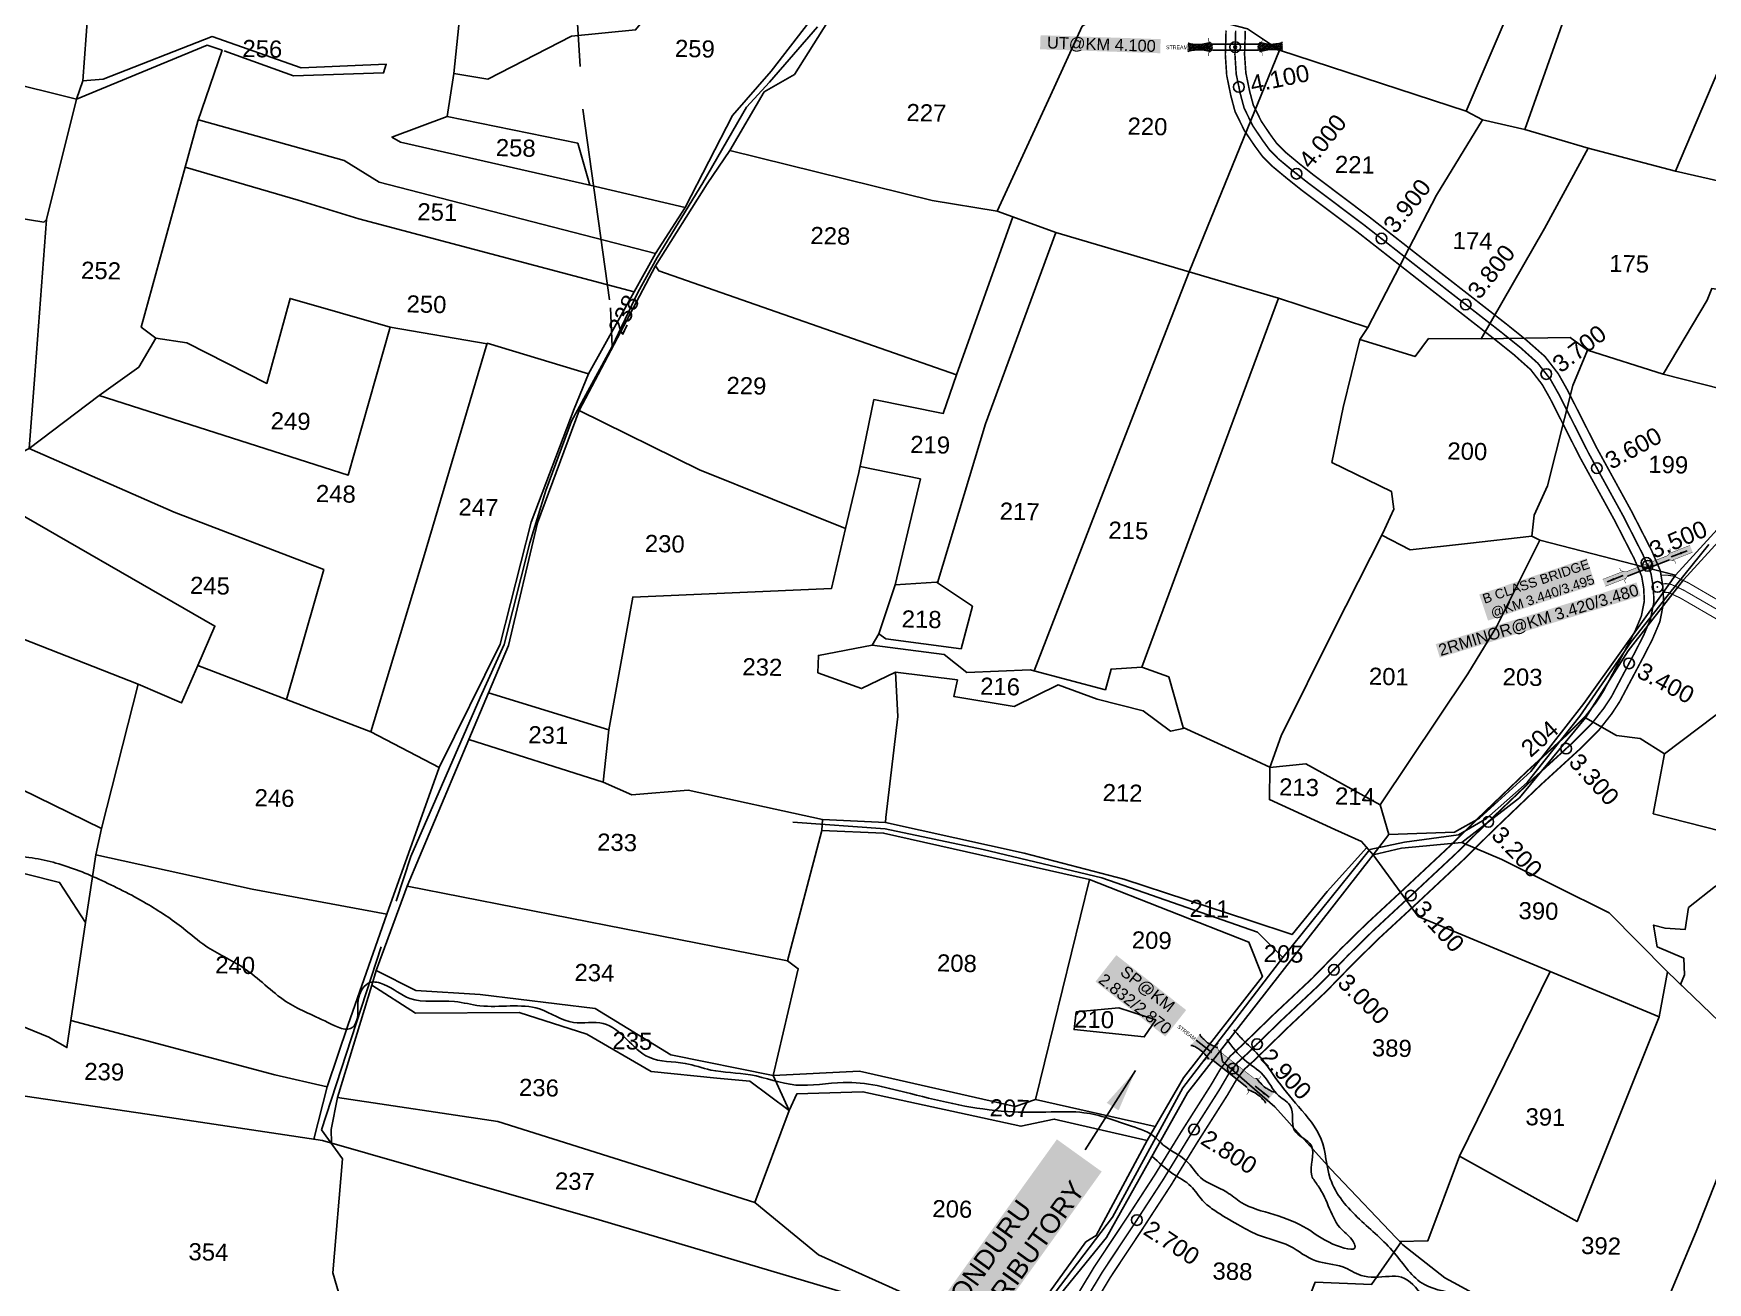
# Model space of a CAD drawing. Header units: inches. Extents: x 184455 to 195646, y 1613050 to 1620483.
# Drawn here: x 186628 to 188194, y 1616503 to 1617672 of the extents above; entities that cross this region are included whole.
import ezdxf
from ezdxf.enums import TextEntityAlignment as Align

# ---------------------------------------------------------------- set-up
doc = ezdxf.new("R2010")
doc.units = ezdxf.units.IN
doc.header["$LTSCALE"] = 15
doc.header["$MEASUREMENT"] = 0
doc.header["$PDMODE"] = 32
doc.header["$PDSIZE"] = 10
doc.linetypes.add('ACAD_ISO02W100', pattern=[15, 12, -3])
doc.linetypes.add('HIDDEN2', pattern=[0.1875, 0.125, -0.0625])
for name, color, linetype in [('CANAL1', 7, 'Continuous'), ('CSMark', 72, 'Continuous'), ('PAPER SIZE', 5, 'Continuous'), ('PLOTS', 7, 'Continuous'), ('PLOTS NO', 7, 'Continuous'), ('ROADS', 6, 'ACAD_ISO02W100'), ('STREAMS', 4, 'Continuous'), ('STRUCTURE', 5, 'Continuous'), ('text2', 7, 'Continuous'), ('Unknown_Point_Feature', 7, 'Continuous')]:
    doc.layers.add(name, color=color, linetype=linetype)
doc.styles.get("Standard").update_dxf_attribs({"font": 'arial.ttf'})
doc.dimstyles.get("Standard").update_dxf_attribs({"dimtxt": 0.18, "dimasz": 0.18, "dimexe": 0.18, "dimexo": 0.0625, "dimgap": 0.09, "dimtad": 0, "dimtih": 1, "dimtoh": 1, "dimdec": 4, "dimzin": 0, "dimdsep": 46, "dimtxsty": 'Standard', "dimcen": 0.09, "dimadec": 0, "dimazin": 0, "dimtfac": 1, "dimtdec": 4, "dimtofl": 0, "dimtmove": 0, "dimatfit": 3, "dimfxl": 1, "dimtolj": 1, "dimtzin": 0, "dimarcsym": 0})

# ---------------------------------------------------------------- blocks, each defined once
blk = doc.blocks.new('SP')
at = {"layer": 'STRUCTURE'}
h = blk.add_hatch(dxfattribs=at)
h.set_pattern_fill('DASH', color=256, scale=8, style=0)
edge = h.paths.add_edge_path()
edge.add_spline(control_points=[(769825.7, 1706742.1), (769825.3, 1706741.8), (769823.8, 1706740.8), (769820.9, 1706740.3), (769817, 1706739.7), (769811.4, 1706738.9), (769804, 1706739.7), (769798.4, 1706741), (769795.6, 1706741.6)], knot_values=[0, 0, 0, 0, 1.613557, 5.24513, 8.624976, 13.470124, 22.190216, 30.746377, 30.746377, 30.746377, 30.746377], degree=3, periodic=0)
edge.add_line((769795.6, 1706741.6), (769792.6, 1706739.6))
edge.add_line((769792.6, 1706739.6), (769732.6, 1706739.6))
edge.add_line((769732.6, 1706739.6), (769729.6, 1706741.6))
edge.add_spline(control_points=[(769729.6, 1706741.6), (769726.9, 1706740.9), (769721.3, 1706739.5), (769713.9, 1706738.5), (769708.3, 1706739.1), (769704.4, 1706739.6), (769701.5, 1706740), (769700, 1706741), (769699.5, 1706741.3)], knot_values=[0, 0, 0, 0, 8.556161, 17.276253, 22.121402, 25.501247, 29.13282, 30.746377, 30.746377, 30.746377, 30.746377], degree=3, periodic=0)
edge.add_line((769699.5, 1706741.3), (769699.5, 1706722.1))
edge.add_spline(control_points=[(769699.5, 1706722.1), (769700, 1706722.4), (769701.4, 1706723.4), (769704.3, 1706724), (769708.2, 1706724.5), (769713.8, 1706725.3), (769721.2, 1706724.5), (769726.8, 1706723.3), (769729.6, 1706722.6)], knot_values=[0, 0, 0, 0, 1.613557, 5.24513, 8.624976, 13.470124, 22.190216, 30.746377, 30.746377, 30.746377, 30.746377], degree=3, periodic=0)
edge.add_line((769729.6, 1706722.6), (769732.6, 1706724.6))
edge.add_line((769732.6, 1706724.6), (769792.6, 1706724.6))
edge.add_line((769792.6, 1706724.6), (769795.6, 1706722.6))
edge.add_spline(control_points=[(769795.6, 1706722.6), (769798.4, 1706723.3), (769803.9, 1706724.8), (769811.3, 1706725.8), (769817, 1706725.1), (769820.9, 1706724.7), (769823.8, 1706724.2), (769825.2, 1706723.3), (769825.7, 1706723)], knot_values=[0, 0, 0, 0, 8.556161, 17.276253, 22.121402, 25.501247, 29.13282, 30.746377, 30.746377, 30.746377, 30.746377], degree=3, periodic=0)
edge.add_line((769825.7, 1706723), (769825.7, 1706742.1))
h.paths.add_polyline_path([(769764.2, 1706732.1, -1), (769761.1, 1706732.1, -1)], flags=0)
h.paths.add_polyline_path([(769761.1, 1706732.1, 1), (769764.2, 1706732.1, 1)], flags=16)
at = {"layer": 'STRUCTURE', "const_width": 0.628}
for points in [[(769726.6, 1706747.6), (769726.6, 1706743.6), (769732.6, 1706739.6), (769792.6, 1706739.6), (769798.6, 1706743.6), (769798.6, 1706747.6)], [(769726.6, 1706716.6), (769726.6, 1706720.6), (769732.6, 1706724.6), (769792.6, 1706724.6), (769798.6, 1706720.6), (769798.6, 1706716.6)]]:
    blk.add_lwpolyline(points, dxfattribs=at)
at = {"layer": 'STRUCTURE', "color": 3}
blk.add_lwpolyline([(769732.6, 1706724.6), (769792.6, 1706724.6)], dxfattribs=at)
blk.add_lwpolyline([(769732.6, 1706724.6), (769792.6, 1706724.6)], dxfattribs=at)
at = {"layer": 'STRUCTURE', "color": 0}
blk.add_circle((769762.6, 1706732.1), 1.55, dxfattribs=at)
at = {"layer": 'STRUCTURE'}
for points in [[(769699.5, 1706741.3), (769700.9, 1706740.5), (769704.4, 1706739.6), (769707.8, 1706739.2), (769712.6, 1706738.8), (769721.3, 1706739.7), (769729.6, 1706741.6)], [(769825.7, 1706742.1), (769824.3, 1706741.3), (769820.8, 1706740.3), (769817.5, 1706739.8), (769812.7, 1706739.2), (769804, 1706739.9), (769795.6, 1706741.6)], [(769699.5, 1706722.1), (769700.9, 1706723), (769704.4, 1706724), (769707.7, 1706724.5), (769712.5, 1706725), (769721.2, 1706724.4), (769729.6, 1706722.6)], [(769825.7, 1706723), (769824.3, 1706723.8), (769820.8, 1706724.7), (769817.4, 1706725.1), (769812.6, 1706725.5), (769803.9, 1706724.6), (769795.6, 1706722.6)]]:
    blk.add_spline(points, degree=3, dxfattribs=at)
at = {"layer": 'STRUCTURE', "color": 0}
blk.add_text('STREAM', height=5, dxfattribs=at).set_placement((769684.3, 1706732.1), align=Align.MIDDLE_CENTER)
for points in [[(769727.4, 1706732.1), (769700.8, 1706732.1)], [(769824.4, 1706732.1), (769800.5, 1706732.1)]]:
    blk.add_leader(points, dimstyle='Standard', override={"dimasz": 10, "dimgap": 0.09, "dimtad": 0}, dxfattribs=at)
blk = doc.blocks.new('SLB')
at = {"layer": 'STRUCTURE'}
h = blk.add_hatch(dxfattribs=at)
h.set_pattern_fill('DOTS', color=6, scale=20, angle=320.3722, style=0)
h.set_pattern_definition([(320.372247934, (-159.4327, -72.9564), (1.2786241598, 0.5641323054), [0, -1.25])])
h.paths.add_polyline_path([(769699.5, 1706871.1), (769699.5, 1706861.1), (769729.1, 1706861.1), (769732.1, 1706863.1), (769792.1, 1706863.1), (769795.1, 1706861.1), (769824.7, 1706861.1), (769824.7, 1706871.1), (769795.1, 1706871.1), (769792.1, 1706869.1), (769732.1, 1706869.1), (769729.1, 1706871.1)])
at = {"layer": 'STRUCTURE', "color": 6, "linetype": 'ACAD_ISO02W100', "ltscale": 0.5, "const_width": 0.5}
for points in [[(769699.5, 1706871.1), (769729.1, 1706871.1)], [(769795.1, 1706871.1), (769824.7, 1706871.1)], [(769699.5, 1706861.1), (769729.1, 1706861.1)], [(769795.1, 1706861.1), (769824.7, 1706861.1)]]:
    blk.add_lwpolyline(points, dxfattribs=at)
at = {"layer": 'STRUCTURE', "color": 6, "const_width": 0.628}
for points in [[(769726.1, 1706877.1), (769726.1, 1706873.1), (769732.1, 1706869.1), (769792.1, 1706869.1), (769798.1, 1706873.1), (769798.1, 1706877.1)], [(769726.1, 1706855.1), (769726.1, 1706859.1), (769732.1, 1706863.1), (769792.1, 1706863.1), (769798.1, 1706859.1), (769798.1, 1706855.1)]]:
    blk.add_lwpolyline(points, dxfattribs=at)
at = {"layer": 'STRUCTURE', "color": 6}
blk.add_lwpolyline([(769732.1, 1706863.1), (769792.1, 1706863.1)], dxfattribs=at)
blk.add_lwpolyline([(769732.1, 1706863.1), (769792.1, 1706863.1)], dxfattribs=at)
at = {"layer": 'STRUCTURE', "color": 0}
blk.add_circle((769762.1, 1706866.1), 1.24, dxfattribs=at)
for points in [[(769703.8, 1706866), (769726.7, 1706866)], [(769818.6, 1706865.8), (769795.7, 1706865.8)]]:
    blk.add_leader(points, dimstyle='Standard', override={"dimasz": 10, "dimgap": 0.09, "dimtad": 0}, dxfattribs=at)
blk = doc.blocks.new('UT')
at = {"layer": 'STRUCTURE'}
h = blk.add_hatch(dxfattribs=at)
h.set_pattern_fill('DASH', color=150, scale=8, angle=-39.6278, style=0)
h.set_pattern_definition([(320.372247933, (-4370.464, -6260.8811), (1.40800153113, 0.132407282), [1, -1])])
h.paths.add_polyline_path([(765163, 1700681.9), (765165.6, 1700680.6), (765167.2, 1700680.3), (765169.1, 1700680), (765172.4, 1700679.6), (765176.4, 1700679.3), (765179.5, 1700679.5), (765183.1, 1700679.9), (765187.7, 1700680.9), (765188.9, 1700681.2), (765193.1, 1700682.2), (765196.1, 1700680.2), (765196.1, 1700672.2), (765193.1, 1700670.2), (765190.5, 1700670.8), (765188.1, 1700671.3), (765185.5, 1700671.8), (765183.6, 1700672.1), (765181, 1700672.5), (765180.3, 1700672.5), (765178.5, 1700672.6), (765176.7, 1700672.6), (765174.6, 1700672.5), (765172.5, 1700672.3), (765170.4, 1700672), (765168.5, 1700671.7), (765166.1, 1700671.2), (765165, 1700670.8), (765163, 1700669.7)])
h.paths.add_polyline_path([(765259.1, 1700682.2), (765256.1, 1700680.2), (765256.1, 1700672.2), (765259.1, 1700670.2), (765261.9, 1700671), (765264.4, 1700671.6), (765266.4, 1700672), (765269.1, 1700672.5), (765272.7, 1700673), (765276.1, 1700673.1), (765278.6, 1700672.9), (765281.2, 1700672.7), (765283.9, 1700672.3), (765286.4, 1700671.9), (765288, 1700671.3), (765289.2, 1700670.6), (765289.1, 1700682.7), (765287.6, 1700681.8), (765285.7, 1700681.2), (765283, 1700680.7), (765281.2, 1700680.4), (765276.7, 1700679.9), (765272.7, 1700679.9), (765268.7, 1700680.3), (765264.8, 1700681), (765261.2, 1700681.7)])
at = {"layer": 'STRUCTURE', "color": 150, "const_width": 0.628}
for points in [[(765190.1, 1700688.2), (765190.1, 1700684.2), (765196.1, 1700680.2), (765256.1, 1700680.2), (765262.1, 1700684.2), (765262.1, 1700688.2)], [(765190.1, 1700664.2), (765190.1, 1700668.2), (765196.1, 1700672.2), (765256.1, 1700672.2), (765262.1, 1700668.2), (765262.1, 1700664.2)]]:
    blk.add_lwpolyline(points, dxfattribs=at)
at = {"layer": 'STRUCTURE', "color": 150}
for points in [[(765196.1, 1700680.2), (765256.1, 1700680.2)], [(765196.1, 1700672.2), (765256.1, 1700672.2)], [(765196.1, 1700672.2), (765256.1, 1700672.2)]]:
    blk.add_lwpolyline(points, dxfattribs=at)
at = {"layer": 'STRUCTURE', "color": 0}
blk.add_circle((765226.1, 1700676.2), 1.89, dxfattribs=at)
at = {"layer": 'STRUCTURE', "color": 150}
for points in [[(765163, 1700681.9), (765164.4, 1700681.1), (765167.9, 1700680.2), (765171.2, 1700679.8), (765176.1, 1700679.4), (765184.7, 1700680.3), (765193.1, 1700682.2)], [(765163, 1700669.7), (765164.3, 1700670.6), (765167.8, 1700671.6), (765171.2, 1700672.1), (765176, 1700672.6), (765184.7, 1700672), (765193.1, 1700670.2)], [(765289.1, 1700682.7), (765287.8, 1700681.9), (765284.3, 1700680.9), (765280.9, 1700680.4), (765276.1, 1700679.8), (765267.4, 1700680.5), (765259.1, 1700682.2)], [(765289.2, 1700670.6), (765287.8, 1700671.4), (765284.2, 1700672.3), (765280.9, 1700672.7), (765276.1, 1700673.1), (765267.4, 1700672.2), (765259.1, 1700670.2)]]:
    blk.add_spline(points, degree=3, dxfattribs=at)
at = {"layer": 'STRUCTURE', "color": 0}
blk.add_text('STREAM', height=5, dxfattribs=at).set_placement((765148.2, 1700675.8), align=Align.MIDDLE_CENTER)
for points in [[(765190.9, 1700676), (765164.2, 1700675.8)], [(765289.3, 1700676.7), (765265.4, 1700676.4)]]:
    blk.add_leader(points, dimstyle='Standard', override={"dimasz": 10, "dimgap": 0.09, "dimtad": 0}, dxfattribs=at)

msp = doc.modelspace()

# ---------------------------------------------------------------- linework, layer by layer
at = {"layer": 'CANAL1', "color": 200}
for points, const_width in [([(187592.4, 1616472.3), (187620.2, 1616518.3), (187650.4, 1616563.7), (187677, 1616604.6), (187701, 1616643.7), (187729.3, 1616688.2), (187738, 1616703), (187747.2, 1616715.1), (187756.7, 1616723.8), (187788.7, 1616754.9), (187824, 1616788), (187851.1, 1616815.8), (187874.8, 1616839), (187910.8, 1616872.4), (187952.2, 1616911.1), (187981.4, 1616939.8), (188025.3, 1616981.9), (188061.6, 1617015.1), (188079, 1617032.4), (188089.5, 1617045.9), (188096.1, 1617055.9), (188105.5, 1617073.7), (188117.5, 1617096.3), (188126, 1617112.7), (188131.9, 1617126.7), (188134.7, 1617140.9), (188134.1, 1617152.9), (188132.2, 1617164.1), (188125.2, 1617180.5), (188106.9, 1617216.2), (188074.4, 1617275.3), (188046.6, 1617330.1), (188039.2, 1617343.2), (188028.5, 1617357.1), (188012.8, 1617371.1), (187994.8, 1617385.5), (187932.9, 1617433.8), (187866.9, 1617485.5), (187813.7, 1617525.4), (187800.1, 1617536.3), (187786.2, 1617547.8), (187777.4, 1617556.7), (187770.4, 1617566.2), (187760.7, 1617580.5), (187751.8, 1617598.6), (187747.9, 1617613.3), (187744, 1617632.4), (187742.7, 1617651.7), (187743.4, 1617674.4)], 1.5), ([(187608, 1616463.2), (187635.4, 1616508.7), (187665.4, 1616553.9), (187692.2, 1616595), (187716.3, 1616634.2), (187744.7, 1616678.8), (187753, 1616693), (187760.5, 1616702.9), (187769.1, 1616710.6), (187801.2, 1616741.9), (187836.6, 1616775.2), (187863.8, 1616803.1), (187887.2, 1616826), (187923.1, 1616859.2), (187964.7, 1616898.1), (187993.9, 1616926.9), (188037.6, 1616968.7), (188074.1, 1617002.1), (188092.5, 1617020.5), (188104.2, 1617035.4), (188111.6, 1617046.7), (188121.4, 1617065.2), (188133.5, 1617087.9), (188142.3, 1617105.1), (188149.2, 1617121.4), (188152.8, 1617139.5), (188152, 1617154.8), (188149.6, 1617169.3), (188141.5, 1617188.1), (188122.8, 1617224.6), (188090.3, 1617283.8), (188062.5, 1617338.6), (188054.3, 1617353.2), (188041.8, 1617369.4), (188024.4, 1617384.8), (188006, 1617399.6), (187943.9, 1617448), (187877.8, 1617499.7), (187824.7, 1617539.7), (187811.5, 1617550.2), (187798.4, 1617561.1), (187791.1, 1617568.4), (187785.1, 1617576.6), (187776.3, 1617589.6), (187768.8, 1617604.9), (187765.5, 1617617.4), (187761.9, 1617634.8), (187760.7, 1617652), (187761.4, 1617674.1)], 1.5), ([(188150.6, 1617164.9), (188155.5, 1617165.1), (188162.4, 1617164.1), (188169.7, 1617160.6), (188175.2, 1617158.2), (188210.5, 1617137.7)], 1), ([(188151.2, 1617148.9), (188154.6, 1617149), (188157.8, 1617148.6), (188163, 1617146.1), (188167.9, 1617143.9), (188202.4, 1617123.9)], 1)]:
    msp.add_lwpolyline(points, dxfattribs=dict(at, const_width=const_width))
at = {"layer": 'CANAL1', "color": 1, "linetype": 'HIDDEN2', "ltscale": 5, "const_width": 1.5}
msp.add_lwpolyline([(187600.2, 1616467.8), (187627.8, 1616513.5), (187657.9, 1616558.8), (187684.6, 1616599.8), (187708.6, 1616639), (187737, 1616683.5), (187745.5, 1616698), (187753.9, 1616709), (187762.9, 1616717.2), (187794.9, 1616748.4), (187830.3, 1616781.6), (187857.5, 1616809.4), (187881, 1616832.5), (187916.9, 1616865.8), (187958.4, 1616904.6), (187987.7, 1616933.4), (188031.5, 1616975.3), (188067.9, 1617008.6), (188085.7, 1617026.4), (188096.9, 1617040.7), (188103.9, 1617051.3), (188113.5, 1617069.5), (188125.5, 1617092.1), (188134.1, 1617108.9), (188140.5, 1617124), (188143.7, 1617140.2), (188143.1, 1617153.8), (188140.9, 1617166.7), (188133.3, 1617184.3), (188114.9, 1617220.4), (188082.3, 1617279.6), (188054.6, 1617334.4), (188046.8, 1617348.2), (188035.1, 1617363.2), (188018.6, 1617378), (188000.4, 1617392.6), (187938.4, 1617440.9), (187872.4, 1617492.6), (187819.2, 1617532.6), (187805.8, 1617543.2), (187792.3, 1617554.4), (187784.2, 1617562.6), (187777.8, 1617571.4), (187768.5, 1617585.1), (187760.3, 1617601.8), (187756.7, 1617615.3), (187752.9, 1617633.6), (187751.7, 1617651.8), (187752.4, 1617674.3)], dxfattribs=at)
at = {"layer": 'CANAL1', "color": 1, "linetype": 'HIDDEN2', "ltscale": 4, "const_width": 1}
msp.add_lwpolyline([(188150.9, 1617156.9), (188155.1, 1617157.1), (188160.1, 1617156.3), (188166.3, 1617153.4), (188171.5, 1617151), (188206.5, 1617130.8)], dxfattribs=at)
at = {"layer": 'PLOTS'}
for points in [[(186889.9, 1616637.7), (186902.6, 1616686.5), (186922, 1616744.8), (186958.3, 1616848), (187007.1, 1616985.1), (187064.3, 1617100.5), (187093.3, 1617214.6), (187133.5, 1617320.6), (187146.8, 1617353.4), (187189.5, 1617429.9), (187209.7, 1617466), (187237.4, 1617509), (187281.5, 1617595), (187317.8, 1617636.3), (187395.4, 1617737.1), (187412.9, 1617758.2), (187467.1, 1617846.3), (187507.5, 1617962), (187521.4, 1618053.9), (187545.3, 1618211.7), (187558.2, 1618293.9), (187559.4, 1618303.4), (187556.1, 1618314.7)], [(187160.5, 1616971.3), (187165.8, 1617020.5), (187188.3, 1617144.5), (187374.2, 1617152.4), (187387.4, 1617208.7), (187399.8, 1617261.1), (187413.9, 1617329.3), (187478.8, 1617316.3), (187491.2, 1617352.5), (187544, 1617500), (187529.3, 1617505.3), (187579, 1617613.7), (187608.9, 1617678.4), (187634.7, 1617694.7), (187643.5, 1617707.6), (187712.6, 1617853.2), (187755.8, 1617950), (187832.2, 1617946.8), (187836.4, 1618013.8)], [(186906.4, 1616634), (186906.1, 1616646.6), (186912.2, 1616676.4), (186944.3, 1616781.7), (186948.4, 1616795.2), (186977.2, 1616874.1), (187035, 1617011.2), (187053.4, 1617054.9), (187072, 1617099.1), (187099.3, 1617213.9), (187138.1, 1617319.1), (187209.6, 1617454.4), (187258, 1617531.1), (187279.3, 1617562.3), (187311.2, 1617616.9), (187339.6, 1617633.3), (187401.3, 1617731.6), (187424, 1617767.6), (187472.8, 1617841.7), (187514.7, 1617957), (187516.5, 1617965.3)], [(187832.2, 1617946.8), (187883.2, 1617939.6), (188024.9, 1617930.4), (188104.6, 1617917), (188157.1, 1617911.8), (188225.3, 1617906.2), (188266.5, 1617901.6), (188289.5, 1617898.6), (188315.4, 1617897.5), (188274.8, 1617803.7), (188208.9, 1617648.5), (188163.9, 1617542.8), (188255.4, 1617522), (188264.9, 1617519.9), (188453.1, 1617483.8), (188507, 1617619.7), (188558.1, 1617749), (188606.4, 1617740.9), (188676.8, 1617747.1), (188628.8, 1617695.5), (188580.6, 1617673.6), (188553.2, 1617646.5), (188507, 1617619.7)], [(187968, 1617598.9), (188041.7, 1617771), (188109.5, 1617916.5)], [(188157.1, 1617911.8), (188115.5, 1617816), (188062.9, 1617694.5), (188022.8, 1617581.8)], [(187014.6, 1617594), (187021.1, 1617634.1), (187047.9, 1617893.6)], [(187021.1, 1617634.1), (187052.7, 1617629), (187131, 1617669.2), (187191, 1617675), (187218.6, 1617708.8), (187216.8, 1617755.5), (187272.2, 1617803.5), (187315.4, 1617819.5), (187390, 1617800.4), (187412.9, 1617758.2)], [(186455.8, 1617662.8), (186667.9, 1617610.2), (186673.9, 1617627.2), (186684.7, 1617775.9)], [(187643.5, 1617707.6), (187763.6, 1617676.1), (187793.4, 1617656), (187968, 1617598.9), (187983.3, 1617591), (188022.8, 1617581.8), (188082, 1617564.3), (188163.9, 1617542.8)], [(186742.2, 1617386.6), (186728.3, 1617396.9), (186769.7, 1617546.6), (186781.6, 1617589.5), (186804.2, 1617655.9), (186790.3, 1617660.6), (186667.9, 1617610.2)], [(186673.9, 1617627.2), (186692.9, 1617629), (186794.9, 1617668.7), (186878, 1617639.6), (186957.7, 1617642.8), (186955.3, 1617634.8), (186870.9, 1617632.1), (186806.2, 1617655.3)], [(187563.8, 1617075.5), (187628.5, 1617242.2), (187709, 1617448.8), (187793.4, 1617656)], [(186667.9, 1617610.2), (186640, 1617497.5), (186637.5, 1617495.1), (186597.3, 1617501.8), (186586.2, 1617470.4), (186463.2, 1617502.5), (186453.7, 1617504.9)], [(186782.1, 1617590.9), (186918.3, 1617552.9), (186951.2, 1617532.7), (187209.7, 1617466)], [(187237.4, 1617509), (187148.1, 1617529.9), (186971.1, 1617570.1), (186963.1, 1617574.7), (187014.6, 1617594), (187136.9, 1617569), (187148.1, 1617529.9)], [(187544, 1617500), (187584.1, 1617485.6), (187709, 1617448.8), (187792.5, 1617424.2), (187875.9, 1617396.6), (187940.2, 1617520.5), (187983.3, 1617591)], [(187279.3, 1617562.3), (187468.3, 1617515.5), (187529.3, 1617505.3)], [(188082, 1617564.3), (188041.4, 1617489.3), (187982, 1617386), (187932.8, 1617386.2), (187920.2, 1617369.5), (187868.5, 1617385.5), (187875.9, 1617396.6)], [(187189.5, 1617429.9), (186932.2, 1617498.4), (186875.4, 1617515.7), (186769.7, 1617546.6)], [(186640, 1617497.5), (186628.7, 1617348.1), (186623.8, 1617283.6), (186592.9, 1617267.6), (186581.7, 1617241.4), (186569.3, 1617246.7), (186552.3, 1617271.5), (186476.4, 1617313.4), (186442.2, 1617326)], [(187584.1, 1617485.6), (187518.3, 1617306.6), (187473.3, 1617158)], [(187209.6, 1617454.4), (187212.7, 1617449.5), (187491.2, 1617352.5)], [(188081.5, 1617375.5), (188152.4, 1617353), (188300.8, 1617315.3), (188340.3, 1617350.9), (188376.4, 1617403.5), (188366.8, 1617407.1), (188242.8, 1617426.3), (188197.9, 1617433.2), (188193.5, 1617422.1), (188152.4, 1617353)], [(187052.1, 1617381.5), (186961.4, 1617396.8), (186867.8, 1617423.8), (186845.9, 1617344.3), (186771.3, 1617382.2), (186742.2, 1617386.6), (186726.4, 1617359.7), (186689.3, 1617333), (186623.8, 1617283.6), (186759.2, 1617223.8), (186899.3, 1617170.3), (186864.3, 1617048.8)], [(187792.5, 1617424.2), (187706.8, 1617192.8), (187664.6, 1617078.9), (187689.8, 1617069.9), (187703.2, 1617022.5), (187771.6, 1616991.3), (187784.9, 1616985.2)], [(188079.7, 1617031.6), (188108.6, 1617015.2), (188130.7, 1617012.2), (188153.7, 1616998), (188217.1, 1617045.9), (188305.7, 1617140.7), (188326.3, 1617173.6), (188331.5, 1617170.8), (188369.4, 1617232.8), (188382.9, 1617260.1), (188399.5, 1617261.5), (188445.4, 1617387), (188415.5, 1617403.8), (188395, 1617411.1)], [(186689.3, 1617333), (186922.1, 1617258.6), (186961.4, 1617396.8)], [(186943.3, 1617018.5), (186992.7, 1617181.3), (187052.2, 1617381.9), (187146.8, 1617353.4)], [(187868.5, 1617385.5), (187853, 1617321.7), (187842.4, 1617270.5), (187898.3, 1617243.2), (187900.4, 1617226.6), (187890.1, 1617204.4), (187843.9, 1617113.3), (187794.8, 1617014.9), (187784.4, 1616985.2), (187783.9, 1616955.1), (187845.1, 1616927.3), (187870.2, 1616915.9), (187880.9, 1616903.4), (187895.8, 1616922.4), (187887.7, 1616950.2), (187817.9, 1616988.6), (187784.4, 1616985.2)], [(188029.3, 1617201.4), (188031.7, 1617221), (188044, 1617248.5), (188067.8, 1617342.5), (188081.5, 1617375.5), (188065.4, 1617387.2), (187982, 1617386)], [(187387.4, 1617208.7), (187250.9, 1617263.4), (187138.1, 1617319.1)], [(187895.8, 1616922.4), (187957.2, 1616924.6), (187980.4, 1616937.6), (188028.4, 1616981.4), (188078, 1617045), (188148.5, 1617143.4), (188164, 1617165.1), (188301.1, 1617315.3)], [(186477.9, 1616698.6), (186742.6, 1616659.6), (186898.2, 1616636.4), (187156.9, 1616562.1), (187498, 1616460.9), (187544.2, 1616447.3), (187550.1, 1616445.6), (187631.5, 1616545.7), (187707.3, 1616681), (187769.4, 1616760.5), (187880.9, 1616903.4), (187907.5, 1616909.6), (187963.9, 1616915), (188017.9, 1616956.8), (188079.7, 1617031.6), (188119.6, 1617094.4), (188171.2, 1617160.6), (188308.4, 1617311)], [(187433.9, 1617156), (187457.4, 1617255.1), (187401, 1617266.7)], [(186581.7, 1617241.4), (186797.4, 1617117.4), (186781.4, 1617080.4), (186766.3, 1617045.5), (186725.6, 1617063), (186551.4, 1617131.2), (186434, 1617176.3)], [(187887.7, 1616950.2), (187969.7, 1617072.8), (187996.3, 1617116.6), (188036.9, 1617197.9), (188029.3, 1617201.4), (187969.4, 1617194.7), (187915.7, 1617188.7), (187889.1, 1617202.3)], [(188036.9, 1617197.9), (188164, 1617165.1)], [(187704.9, 1617021.8), (187691.3, 1617019.2), (187665.7, 1617038), (187622.7, 1617049), (187586.4, 1617062.3), (187545.2, 1617042.2), (187488.8, 1617051.5), (187492.1, 1617067.1), (187434.2, 1617074.3), (187402.4, 1617058.9), (187361.5, 1617073.8), (187362, 1617089.9), (187412.2, 1617099.5), (187418.4, 1617110.2), (187433.9, 1617156), (187472.4, 1617158.6), (187506.1, 1617136), (187495.5, 1617096.2), (187425.1, 1617105.6), (187418.4, 1617110.2)], [(187412.2, 1617099.5), (187479.6, 1617090.8), (187500.8, 1617074), (187560.1, 1617076.5), (187630.6, 1617057.9), (187635.9, 1617077.2), (187664.6, 1617078.9)], [(186781.4, 1617080.4), (186864.3, 1617048.8), (186943.3, 1617018.5), (187007.1, 1616985.1)], [(187434.2, 1617074.3), (187436.2, 1617032.7), (187425.2, 1616938.3), (187424.9, 1616933.6), (187365.8, 1616936.6)], [(186449.7, 1617046.1), (186691.2, 1616928), (186725.6, 1617063)], [(187053.4, 1617054.9), (187165.8, 1617020.5)], [(186944.3, 1616781.7), (186985.2, 1616755.3), (187082, 1616756.1), (187145.3, 1616735.7), (187205.7, 1616700.7), (187266.9, 1616694.6), (187297.9, 1616691.7), (187334.8, 1616664.2), (187341.8, 1616679.8), (187403.7, 1616681.9), (187551.4, 1616649.7), (187582.6, 1616656.3), (187669.5, 1616636.2), (187703.7, 1616695), (187777.4, 1616789.6), (187764.8, 1616821.9), (187615.7, 1616880.3), (187423, 1616923.8), (187365.3, 1616926.3), (187365.8, 1616936.6), (187240.2, 1616963.8), (187187.5, 1616959.5), (187160.5, 1616971.3), (187035, 1617011.2)], [(188153.7, 1616998), (188143, 1616941.9), (188335.2, 1616893), (188368.3, 1616982.4), (188434.9, 1616965), (188451.5, 1616952), (188482.3, 1616937.4), (188478.6, 1616914.7), (188506.3, 1616897.6), (188590.7, 1616882.4), (188619.6, 1616958.1), (188643.1, 1616999.2), (188641.8, 1617006.7)], [(186431.9, 1616933.1), (186652.1, 1616877.6), (186676.5, 1616840.2), (186686.1, 1616903.6), (186691.2, 1616928)], [(187365.3, 1616926.3), (187333, 1616804.4), (187343.2, 1616796.9), (187319.8, 1616697)], [(187424.9, 1616933.6), (187554.4, 1616905.1), (187647.9, 1616880.8), (187765.7, 1616842.1), (187805.1, 1616828.8), (187838.1, 1616869.2), (187875.1, 1616910.2)], [(187880.9, 1616903.4), (187923.2, 1616845.7), (188046.7, 1616794.4), (188148.7, 1616752), (188156.5, 1616794), (188101.7, 1616849.1), (188001.4, 1616899), (187963.9, 1616915)], [(186686.1, 1616903.6), (186832.3, 1616871.2), (186958.3, 1616848)], [(187615.7, 1616880.3), (187565.1, 1616674.7), (187546.2, 1616668.1), (187400.5, 1616701), (187319.8, 1616697)], [(187333, 1616804.4), (186977.2, 1616874.1)], [(188172.2, 1616778.7), (188168.6, 1616782.3), (188172.3, 1616791.2), (188171.6, 1616806.7), (188146.8, 1616817.3), (188143.3, 1616837.7), (188154.1, 1616834.8), (188173, 1616833.7), (188176.1, 1616854.1), (188201.4, 1616874.3), (188277.4, 1616813.3), (188376.2, 1616770), (188359.6, 1616737.5), (188431.8, 1616690.2), (188470.7, 1616654.6), (188541.9, 1616599), (188566.7, 1616736.6), (188574.9, 1616789.5), (188556.3, 1616796.7), (188507.5, 1616680.2), (188470.7, 1616654.6)], [(186676.5, 1616840.2), (186662.6, 1616748.5), (186659, 1616723.2), (186642.2, 1616732.9), (186449.7, 1616811.4)], [(187302.5, 1616578.2), (187334.8, 1616664.2), (187319.8, 1616697), (187224, 1616716.4), (187153.3, 1616759.6), (187045.7, 1616772.9), (186985.3, 1616776.5), (186948.4, 1616795.2)], [(187905.8, 1616541.8), (187932.3, 1616542.5), (187961.8, 1616621.6), (188046.7, 1616794.4)], [(188156.5, 1616794), (188245.4, 1616708.6), (188183.2, 1616551.3), (188118.2, 1616396.2)], [(187603.1, 1616756.5), (187643.1, 1616760.4), (187677.6, 1616749), (187666.9, 1616733.1), (187601.2, 1616740.1), (187603.1, 1616756.5)], [(188148.7, 1616752.1), (188071.8, 1616560.4), (187961.8, 1616621.6)], [(186662.6, 1616748.5), (186853.5, 1616697.7), (186902.6, 1616686.5)], [(188570.5, 1616191.6), (188522.6, 1616203.5), (188469.5, 1616225.1), (188371.3, 1616257.9), (188334.5, 1616157.3), (188291.1, 1616173.2), (188296.7, 1616201.5), (188272.2, 1616261.7), (188179.8, 1616340.9), (188118.2, 1616396.2), (188079.4, 1616431), (188005.7, 1616476.3), (187960.3, 1616501.2), (187948.2, 1616507.9), (187908.8, 1616538.7), (187841.1, 1616609.9), (187788.9, 1616667.8), (187751, 1616700.9), (187740.2, 1616710.3), (187738.3, 1616720.7)], [(187544.2, 1616447.3), (187362.2, 1616529.3), (187302.5, 1616578.2), (187062.2, 1616654.2), (186912.2, 1616676.4)], [(187565.1, 1616674.7), (187677.2, 1616649.5)], [(187544.2, 1616447.3), (187612.2, 1616541.5), (187622, 1616547.4), (187669.5, 1616636.2)], [(187761, 1616324.1), (187804.3, 1616446.8), (187826.9, 1616503.9), (187879.5, 1616501.7), (187907.4, 1616541.8)]]:
    msp.add_lwpolyline(points, dxfattribs=at)
at = {"layer": 'ROADS'}
for points in [[(187131.4, 1618072.4), (187122.3, 1617985.7), (187127.9, 1617820.3), (187141.6, 1617600.9), (187167.6, 1617415), (187169.1, 1617378.9)], [(186927.1, 1616446.2), (186907.7, 1616512.5), (186916.9, 1616619), (186897, 1616646.3), (186980.6, 1616901.8), (187045.6, 1617050.6), (187068.1, 1617100.1), (187092, 1617195.2), (187107.1, 1617244.1), (187130.9, 1617308.9), (187169.1, 1617378.9), (187193.2, 1617429.4), (187211.2, 1617462.1), (187253.9, 1617532), (187294.8, 1617602.6), (187316.2, 1617626.1), (187361.1, 1617677.9)], [(187577.7, 1616486.3), (187637.1, 1616564.6), (187702.9, 1616685.5), (187796.5, 1616807.3), (187878, 1616908.6), (187910.4, 1616915.3), (187961, 1616922.2), (187987.1, 1616937.4), (188025.2, 1616971), (188074.3, 1617033.1), (188122.3, 1617102.7), (188157.3, 1617146.8), (188195.1, 1617193.7)], [(187796.5, 1616807.3), (187772.7, 1616831), (187627.2, 1616882.1), (187516.3, 1616908.6), (187424.4, 1616927.7), (187338.2, 1616934.1)]]:
    msp.add_lwpolyline(points, dxfattribs=at)
at = {"layer": 'STREAMS'}
for points in [[(187744.1, 1616730.8), (187760.5, 1616711.8), (187778.1, 1616697.5), (187792.9, 1616678), (187803.8, 1616668.2), (187807.2, 1616646.4), (187823.2, 1616631.3), (187823.6, 1616603.4), (187829.6, 1616593.8), (187851.6, 1616553), (187862.3, 1616541.9), (187864.2, 1616537.2), (187843.3, 1616539.5), (187819, 1616554), (187788.1, 1616567.1), (187757.5, 1616578.4), (187744, 1616588), (187719.4, 1616601.8), (187706.3, 1616617.1), (187684.3, 1616632.4), (187677.6, 1616638.9), (187655, 1616649.7), (187610.4, 1616662.3), (187579.9, 1616663), (187538.8, 1616663.4), (187448.1, 1616680.2), (187385.3, 1616690.6), (187340.9, 1616688.2), (187298.6, 1616697.7), (187261.4, 1616702.2), (187237.4, 1616708.4), (187203.6, 1616714.1), (187160.7, 1616745.8), (187133, 1616746.7), (187101.1, 1616759.3), (187045.4, 1616762.3), (187021.7, 1616766.2), (186979.7, 1616769.2), (186955.6, 1616782.2), (186942.4, 1616784), (186932, 1616770.3), (186930, 1616748.3), (186926.5, 1616742.4), (186903, 1616746.8), (186863.8, 1616766.4), (186824, 1616797.8), (186788.7, 1616818.3), (186768.1, 1616834.5), (186733.2, 1616858), (186688.9, 1616880.7), (186667.8, 1616889.5), (186623.5, 1616901), (186581.6, 1616905.6), (186534.4, 1616921.9), (186501, 1616926.6), (186473.8, 1616928.4), (186462.3, 1616937), (186442.4, 1616940.3), (186426.6, 1616937.5)], [(189081.6, 1615764.2), (189031.7, 1615775.1), (188965.4, 1615786.6), (188905, 1615802.4), (188846.4, 1615813), (188795.1, 1615828.2), (188752.5, 1615856.3), (188696.4, 1615882.3), (188677.1, 1615907.3), (188664.5, 1615929), (188632.5, 1615944.1), (188610.9, 1615960.4), (188544.8, 1615991.8), (188487.5, 1616009.4), (188459.2, 1616006.7), (188407.3, 1616011.7), (188384.2, 1616020.7), (188371, 1616028), (188332, 1616052.9), (188305.3, 1616062.6), (188279.4, 1616096.5), (188279, 1616152.8), (188284.2, 1616185), (188289.5, 1616205), (188272.9, 1616238.4), (188267.6, 1616260.2), (188223.8, 1616291.2), (188197.2, 1616317.1), (188166.5, 1616342.3), (188150, 1616361.4), (188123.5, 1616383.2), (188099.4, 1616406.5), (188076.5, 1616422.5), (188051.3, 1616440.9), (188011.2, 1616469.1), (187989.1, 1616473.9), (187963.8, 1616489.7), (187928.9, 1616501.6), (187900.8, 1616531.2), (187868.3, 1616562.6), (187840.9, 1616600.6), (187832.4, 1616637.5), (187811.1, 1616668), (187789.4, 1616695.3), (187773.5, 1616716.3), (187758.8, 1616730.8), (187750.7, 1616739.8)], [(187674.1, 1616621.5), (187693.7, 1616605.2), (187710.5, 1616593.6), (187721.5, 1616580.1), (187732.9, 1616570.7), (187754.3, 1616557.7), (187772.8, 1616548.2), (187803, 1616537.5), (187827.3, 1616523.7), (187852.5, 1616518.1), (187869.8, 1616510.1), (187895.9, 1616509.2), (187907.4, 1616508.5), (187927.3, 1616491.2), (187942.5, 1616477.2), (187968.9, 1616464.1), (187999.1, 1616462.6), (188019.7, 1616452.9), (188032.3, 1616446.2), (188063.2, 1616425.9), (188078.8, 1616412), (188123.6, 1616370.9), (188145.9, 1616346.7), (188165.5, 1616330.4), (188185.4, 1616310.8), (188203.7, 1616302.1), (188213.8, 1616285.9), (188236.9, 1616270.3), (188259.6, 1616248.2), (188268, 1616235.6), (188276.5, 1616220.2), (188285.1, 1616209.3), (188276.6, 1616182.6), (188272.6, 1616164), (188268.6, 1616127.1), (188264.2, 1616106.5), (188265, 1616091.5), (188282.3, 1616069.7), (188313.9, 1616040.5), (188333.3, 1616028.4), (188355.2, 1616023.1), (188379.4, 1616013.9), (188390.9, 1616005.6), (188414.9, 1615998.5), (188449, 1615993.5), (188486.7, 1615993.5), (188521.4, 1615991.1), (188573, 1615969.2), (188594.6, 1615958.4), (188607.1, 1615950.7), (188620.7, 1615941.9), (188646.2, 1615906), (188619.9, 1615860.8), (188583.6, 1615846.4), (188565.4, 1615818.6), (188531.7, 1615811.6), (188504.1, 1615806), (188471, 1615802.2), (188445.7, 1615803.6), (188425.2, 1615789.9)], [(188154.3, 1616354.3), (188167.6, 1616379.9), (188180.1, 1616403.8), (188185.5, 1616428.9), (188202.7, 1616449.6), (188206.6, 1616458.4), (188218.9, 1616486.6), (188231.1, 1616499.9), (188248.9, 1616547.1), (188253.9, 1616567.4), (188261.8, 1616578.1), (188260.1, 1616613.3)]]:
    msp.add_spline(points, degree=3, dxfattribs=at)
at = {"layer": 'text2', "color": 2, "linetype": 'Continuous'}
for p in [(187751.9, 1617658.9, 1), (187755.4, 1617621.6), (187809.3, 1617540.5), (187888.8, 1617479.8), (187967.6, 1617418.2), (188043, 1617353.1), (188090.3, 1617265.1), (188136.7, 1617176.5), (188137.8, 1617173.8, 1), (188120.4, 1617082.5), (188061.5, 1617002.8), (187988.7, 1616934.3), (187916.3, 1616865.3), (187844.3, 1616795.9), (187772.4, 1616726.4), (187749.7, 1616703.5, 1), (187713.4, 1616646.5), (187660, 1616561.9)]:
    msp.add_point(p, dxfattribs=at)
at = {"layer": 'Unknown_Point_Feature'}
msp.add_point((188147, 1617154, -999999), dxfattribs=at)

# ---------------------------------------------------------------- block references
at = {"layer": 'STRUCTURE', "color": 0, "xscale": 0.7, "yscale": 0.7, "zscale": 0.7}
msp.add_blockref('UT', (-347906.3, 427185.6, 1), dxfattribs=at)
at = {"layer": 'STRUCTURE', "color": 0}
for name, p, xscale, yscale, zscale, rotation in [('SLB', (119591.7, 308279.2, 1), 0.6999999999999998, 0.6999999999999998, 0.6999999999999998, 21.2765997391839), ('SP', (-973408, 1008926.5), 0.7, 0.7, 0.7, 321.9047185615627)]:
    msp.add_blockref(name, p, dxfattribs=dict(at, xscale=xscale, yscale=yscale, zscale=zscale, rotation=rotation))

# ---------------------------------------------------------------- texts
at = {"layer": 'CSMark', "color": 1}
for s, rotation, p in [('4.100', 11.7084, (187766.2, 1617623.9)), ('4.000', 51.4388, (187816.2, 1617549.1)), ('3.900', 51.9455, (187895.5, 1617488.4)), ('3.800', 52.0795, (187974.3, 1617426.9)), ('3.700', 37.6596, (188051.7, 1617359.8)), ('3.600', 28.8217, (188099.9, 1617270.4)), ('3.500', 23.2753, (188140.7, 1617187.5)), ('3.400', 331.9737, (188130.1, 1617077.4)), ('3.300', 312.474, (188068.9, 1616994.7)), ('3.200', 313.7446, (187996.3, 1616926.4)), ('3.100', 312.8623, (187923.8, 1616857.2)), ('3.000', 315.6883, (187852.2, 1616788.2)), ('2.900', 314.2151, (187780.1, 1616718.6)), ('2.800', 327.4968, (187722.7, 1616640.6)), ('2.700', 326.9647, (187669.2, 1616556))]:
    msp.add_text(s, height=16, rotation=rotation, dxfattribs=at).set_placement(p, align=Align.MIDDLE_LEFT)
at = {"layer": 'PLOTS NO'}
for s, rotation, p in [('256', 358.7483, (186841.8, 1617657.3)), ('259', 358.7483, (187246.5, 1617657.4)), ('227', 358.7483, (187463.1, 1617597.4)), ('220', 358.7483, (187669.9, 1617584.7)), ('258', 358.7483, (187078.9, 1617564.6)), ('221', 358.7483, (187863.9, 1617548.9)), ('251', 358.7483, (187005.5, 1617504.6)), ('228', 358.7483, (187373.2, 1617482.4)), ('174', 358.7483, (187974, 1617477.7)), ('252', 358.7483, (186690.9, 1617449.9)), ('175', 358.7483, (188120.5, 1617456.3)), ('250', 358.7483, (186995.4, 1617418.4)), ('238', 64.1658, (187179.9, 1617408.8)), ('229', 358.7483, (187294.7, 1617342.2)), ('249', 358.7483, (186868.3, 1617309.1)), ('219', 358.7483, (187466.6, 1617287)), ('200', 358.7483, (187969.1, 1617280.9)), ('199', 358.7483, (188157.1, 1617268.4)), ('248', 358.7483, (186910.6, 1617241.1)), ('247', 358.7483, (187044, 1617228.5)), ('217', 358.7483, (187550.3, 1617224.6)), ('215', 358.7483, (187652, 1617206.8)), ('230', 358.7483, (187218.3, 1617194.4)), ('245', 358.7483, (186792.8, 1617155.2)), ('218', 358.7483, (187458.6, 1617123.8)), ('232', 358.7483, (187309.6, 1617079.1)), ('216', 358.7483, (187532, 1617060.9)), ('201', 358.7483, (187895.7, 1617070.2)), ('203', 358.7483, (188020.8, 1617069.7)), ('231', 358.7483, (187109.3, 1617015.5)), ('204', 41.8986, (188036.8, 1617012.2)), ('213', 358.7483, (187811.7, 1616966.7)), ('246', 358.7483, (186853.2, 1616956.6)), ('212', 358.7483, (187646.6, 1616961.4)), ('214', 358.7483, (187864, 1616958.2)), ('233', 358.7483, (187173.7, 1616915.1)), ('211', 358.7483, (187727.9, 1616853.1)), ('390', 358.7483, (188035.7, 1616851)), ('209', 358.7483, (187673.9, 1616823.6)), ('205', 358.7483, (187797.2, 1616810.9)), ('240', 358.7483, (186816.4, 1616800.3)), ('234', 358.7483, (187152.5, 1616793.2)), ('208', 358.7483, (187491.6, 1616802.1)), ('210', 358.7483, (187620, 1616749.6)), ('235', 358.7483, (187188, 1616729.4)), ('389', 358.7483, (187898.5, 1616722.7)), ('239', 358.7483, (186693.9, 1616700.6)), ('236', 358.7483, (187100.6, 1616685.7)), ('207', 358.7483, (187540.9, 1616666.6)), ('391', 358.7483, (188042.2, 1616658.2)), ('237', 358.7483, (187134.2, 1616598.2)), ('206', 358.7483, (187487.3, 1616572.3)), ('354', 358.7483, (186791.4, 1616532)), ('392', 358.7483, (188094.2, 1616537.8)), ('388', 358.7483, (187749.4, 1616513.9))]:
    msp.add_text(s, height=16, rotation=rotation, dxfattribs=at).set_placement(p, align=Align.MIDDLE_CENTER)
at = {"layer": 'STRUCTURE', "color": 5, "attachment_point": 1, "bg_fill": 1, "box_fill_scale": 1.1, "bg_fill_color": 7, "bg_fill_true_color": 16777215, "bg_fill_transparency": 0}
for s, insert, char_height, width, rotation in [('\\pi5.15177;UT@KM 4.100', (187570.9, 1617668.9), 11, 110.219, 358.1016), ('\\pi1.01087;B CLASS BRIDGE \\P\\pi3.87172;@KM 3.440/3.495', (187981.4, 1617146.4), 9, 104.222, 18.6409), ('2RMINOR@KM 3.420/3.480', (187940.9, 1617099.8), 11, 194.328, 17.0757), ('\\pi11.8134;SP@KM \\P\\pi0.46449;2.832/2.870', (187640.9, 1616808.1, -1), 11, 80.923, 321.8435), ('{\\C1;THONDURU \\PDISTRIBUTORY}', (187464.2, 1616465.9), 18, 207.99, 54.3121)]:
    msp.add_mtext(s, dxfattribs=dict(at, insert=insert, char_height=char_height, width=width, rotation=rotation))

# ---------------------------------------------------------------- leaders
at = {"layer": 'PAPER SIZE'}
msp.add_leader([(187658.8, 1616701.7), (187611.5, 1616627.5)], dimstyle='Standard', override={"dimasz": 40, "dimgap": 0.09, "dimtad": 0, "dimtfill": 2, "dimtfillclr": 5}, dxfattribs=at)

doc.saveas('drawing.dxf')
